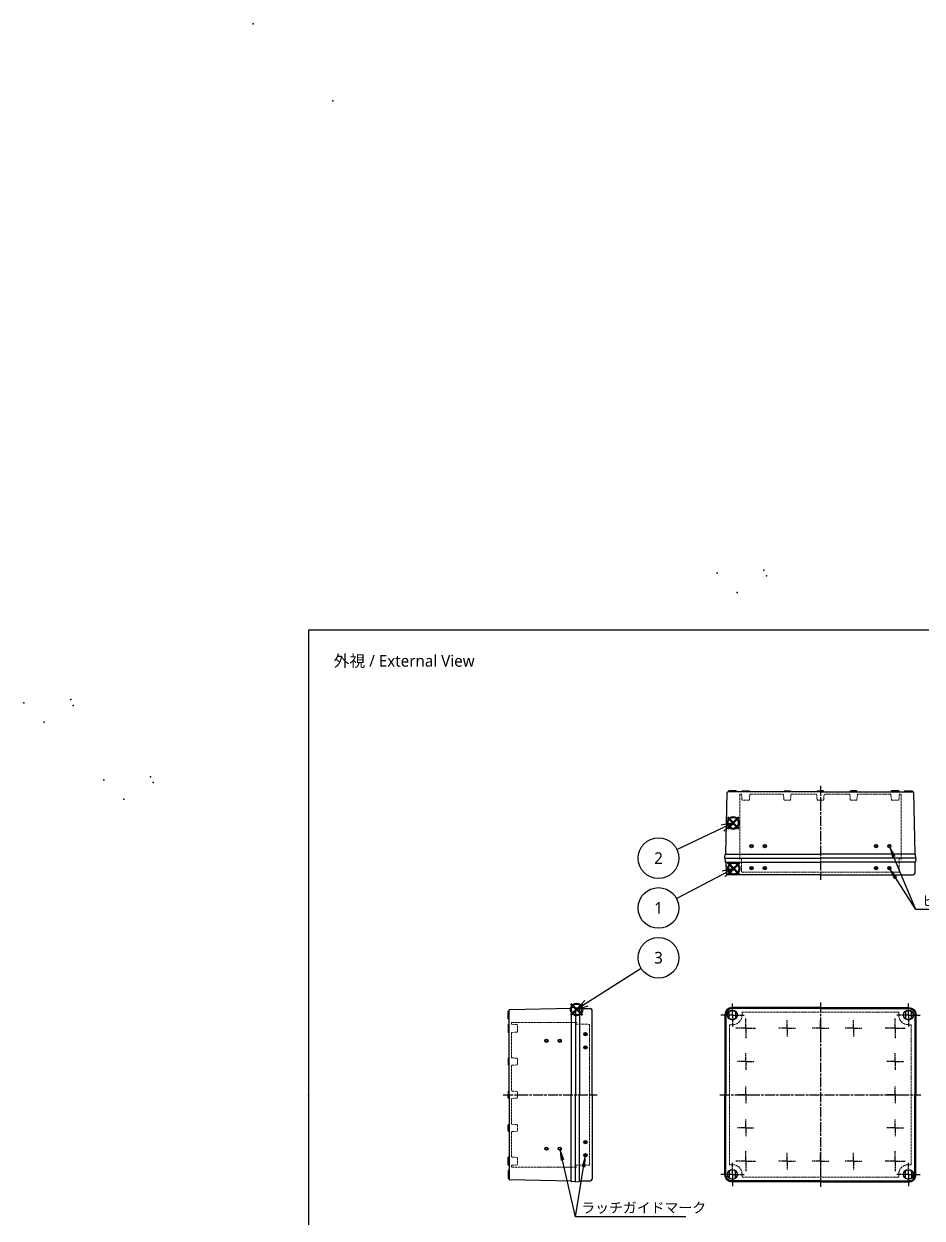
# Model space of a CAD drawing. Header units: millimetres. Extents: x -343 to 4465, y -1120 to 2065.
# Drawn here: x -343 to 739, y 412 to 1850 of the extents above; entities that cross this region are included whole.
import ezdxf

# ---------------------------------------------------------------- set-up
doc = ezdxf.new("R2010")
doc.units = ezdxf.units.MM
for name, pattern in [('AM_ISO02W050x2', [3.75, 3, -0.75]), ('AM_ISO08W050', [18, 12, -1.5, 3, -1.5]), ('AM_ISO08W050x2', [9, 6, -0.75, 1.5, -0.75])]:
    doc.linetypes.add(name, pattern=pattern)
doc.layers.add('AM_12', color=7, linetype='Continuous', lineweight=50, plot=False)
for name, color, linetype, lineweight in [('AM_5', 3, 'Continuous', 25), ('AM_7', 4, 'AM_ISO08W050', 25), ('ﾄｯﾌﾟｶﾊﾞｰ', 7, 'Continuous', 25), ('ﾄｯﾌﾟｶﾊﾞｰ0', 7, 'AM_ISO02W050x2', 13), ('ﾎﾞﾃﾞｨｰ', 2, 'Continuous', 25), ('ﾎﾞﾃﾞｨｰ0', 2, 'AM_ISO02W050x2', 13)]:
    doc.layers.add(name, color=color, linetype=linetype, lineweight=lineweight)
doc.layers.add('ｶﾞｲﾄﾞﾏｰｸ', color=9, linetype='Continuous')
doc.styles.add('QCADDimTextStyle', font='')
doc.styles.get('QCADDimTextStyle').set_extended_font_data('Noto Sans JP')

# ---------------------------------------------------------------- blocks, each defined once
blk = doc.blocks.new('TK-A3')
for p, q in [((359, 280), (359, 275)), ((359, 275), (403, 275))]:
    blk.add_line(p, q)
blk.add_lwpolyline([(0, 0), (403, 0), (403, 280), (0, 280)], close=True)
at = {"style": 'QCADDimTextStyle'}
for s, p in [('!GENTITLE-MAX', (403, 280)), ('!GENTITLE-LL', (0, 0)), ('!GENTITLE-INSERT', (403, 0))]:
    blk.add_text(s, height=2.5, dxfattribs=at).set_placement(p)
at = {"insert": (402.36, 276.11), "char_height": 2.5, "width": 43.0784, "attachment_point": 9, "style": 'QCADDimTextStyle'}
blk.add_mtext('(文書番号：TY-34)2008.02.08', dxfattribs=at)
blk = doc.blocks.new('*S19')
at = {"layer": 'AM_12', "color": 4}
for p, q in [((505, 825.8), (519, 839.8)), ((505, 839.8), (519, 825.8))]:
    blk.add_line(p, q, dxfattribs=at)
blk.add_circle((512, 832.8), 7, dxfattribs=at)
blk = doc.blocks.new('*S20')
at = {"layer": 'AM_12', "color": 4}
for p, q in [((504.2, 880.8), (518.2, 894.8)), ((504.2, 894.8), (518.2, 880.8))]:
    blk.add_line(p, q, dxfattribs=at)
blk.add_circle((511.2, 887.8), 7, dxfattribs=at)
blk = doc.blocks.new('*S21')
at = {"layer": 'AM_12', "color": 4}
for p, q in [((315.7, 656), (329.7, 670)), ((315.7, 670), (329.7, 656))]:
    blk.add_line(p, q, dxfattribs=at)
blk.add_circle((322.7, 663), 7, dxfattribs=at)
blk = doc.blocks.new('*S24')
at = {"layer": 'ｶﾞｲﾄﾞﾏｰｸ', "color": 3, "linetype": 'Continuous'}
for p, q in [((707, 821.3), (700.4, 831.6)), ((708.3, 822.1), (700.4, 831.6)), ((700.4, 831.6), (705.6, 820.4))]:
    blk.add_line(p, q, dxfattribs=at)
at = {"layer": 'ｶﾞｲﾄﾞﾏｰｸ', "color": 3}
for p, q in [((731.3, 783.3), (707, 821.3)), ((863.3, 783.3), (731.3, 783.3))]:
    blk.add_line(p, q, dxfattribs=at)
at = {"layer": 'ｶﾞｲﾄﾞﾏｰｸ', "color": 2, "insert": (738.3, 786.8), "char_height": 12.25, "attachment_point": 7, "style": 'QCADDimTextStyle'}
blk.add_mtext('ヒンジガイドマーク', dxfattribs=at)
blk = doc.blocks.new('*S25')
at = {"layer": 'ｶﾞｲﾄﾞﾏｰｸ', "color": 3, "linetype": 'Continuous'}
for p, q in [((704.8, 846.6), (700.1, 857.9)), ((706.3, 847.2), (700.1, 857.9)), ((700.1, 857.9), (703.3, 846))]:
    blk.add_line(p, q, dxfattribs=at)
at = {"layer": 'ｶﾞｲﾄﾞﾏｰｸ', "color": 3}
for p, q in [((731.3, 783.3), (704.8, 846.6)), ((738.3, 783.3), (731.3, 783.3))]:
    blk.add_line(p, q, dxfattribs=at)
blk = doc.blocks.new('*S41')
at = {"layer": 'AM_5', "color": 3}
blk.add_line((400.6, 712.2), (334.5, 670.5), dxfattribs=at)
at = {"layer": 'AM_5', "color": 3, "linetype": 'Continuous'}
for p, q in [((332.5, 673.7), (322.7, 663)), ((334.5, 670.5), (322.7, 663)), ((322.7, 663), (336.5, 667.3))]:
    blk.add_line(p, q, dxfattribs=at)
at = {"layer": 'AM_5', "color": 3}
blk.add_circle((421.3, 725.3), 24.5, dxfattribs=at)
at = {"layer": 'AM_5', "color": 7, "insert": (421.3, 725.3), "char_height": 14, "attachment_point": 5, "style": 'QCADDimTextStyle'}
blk.add_mtext('3', dxfattribs=at)
blk = doc.blocks.new('*S42')
at = {"layer": 'AM_5', "color": 3}
blk.add_line((443, 796.6), (499.6, 826.3), dxfattribs=at)
at = {"layer": 'AM_5', "color": 3, "linetype": 'Continuous'}
for p, q in [((512, 832.8), (497.9, 829.6)), ((499.6, 826.3), (512, 832.8)), ((501.3, 823), (512, 832.8))]:
    blk.add_line(p, q, dxfattribs=at)
at = {"layer": 'AM_5', "color": 3}
blk.add_circle((421.3, 785.3), 24.5, dxfattribs=at)
at = {"layer": 'AM_5', "color": 7, "insert": (421.3, 785.3), "char_height": 14, "attachment_point": 5, "style": 'QCADDimTextStyle'}
blk.add_mtext('1', dxfattribs=at)
blk = doc.blocks.new('*S43')
at = {"layer": 'AM_5', "color": 3}
blk.add_line((443.4, 855.7), (498.5, 881.8), dxfattribs=at)
at = {"layer": 'AM_5', "color": 3, "linetype": 'Continuous'}
for p, q in [((511.2, 887.8), (496.9, 885.2)), ((498.5, 881.8), (511.2, 887.8)), ((500.1, 878.4), (511.2, 887.8))]:
    blk.add_line(p, q, dxfattribs=at)
at = {"layer": 'AM_5', "color": 3}
blk.add_circle((421.3, 845.3), 24.5, dxfattribs=at)
at = {"layer": 'AM_5', "color": 7, "insert": (421.3, 845.3), "char_height": 14, "attachment_point": 5, "style": 'QCADDimTextStyle'}
blk.add_mtext('2', dxfattribs=at)
blk = doc.blocks.new('*S44')
at = {"layer": 'ｶﾞｲﾄﾞﾏｰｸ', "color": 3, "linetype": 'Continuous'}
for p, q in [((305.5, 481.4), (302.8, 493.3)), ((307.1, 481.7), (302.8, 493.3)), ((302.8, 493.3), (303.9, 481))]:
    blk.add_line(p, q, dxfattribs=at)
at = {"layer": 'ｶﾞｲﾄﾞﾏｰｸ', "color": 3}
for p, q in [((321.3, 413.3), (305.5, 481.4)), ((454.1, 413.3), (321.3, 413.3))]:
    blk.add_line(p, q, dxfattribs=at)
at = {"layer": 'ｶﾞｲﾄﾞﾏｰｸ', "color": 2, "insert": (328.3, 416.8), "char_height": 12.25, "attachment_point": 7, "style": 'QCADDimTextStyle'}
blk.add_mtext('ラッチガイドマーク', dxfattribs=at)
blk = doc.blocks.new('*S45')
at = {"layer": 'ｶﾞｲﾄﾞﾏｰｸ', "color": 3, "linetype": 'Continuous'}
for p, q in [((333, 485.3), (329.4, 473.5)), ((331, 473.2), (333, 485.3)), ((332.6, 472.9), (333, 485.3))]:
    blk.add_line(p, q, dxfattribs=at)
at = {"layer": 'ｶﾞｲﾄﾞﾏｰｸ', "color": 3}
for p, q in [((321.3, 413.3), (331, 473.2)), ((328.3, 413.3), (321.3, 413.3))]:
    blk.add_line(p, q, dxfattribs=at)

msp = doc.modelspace()

# ---------------------------------------------------------------- hatches: boundary and pattern name
at = {"layer": 'ｶﾞｲﾄﾞﾏｰｸ', "transparency": 33554687}
h = msp.add_hatch(color=2, dxfattribs=at)
edge = h.paths.add_edge_path(flags=0)
edge.add_arc((533.3, 859.8), 2, 281.4592, 564.0857)
edge.add_arc((533.3, 859.8), 2, 204.0857, 281.4592)
edge = h.paths.add_edge_path(flags=0)
edge.add_arc((533.3, 859.8), 1.25, -155.9143, 101.4592, ccw=False)
edge.add_arc((533.3, 859.8), 1.25, 101.4592, 204.0857, ccw=False)
h = msp.add_hatch(color=2, dxfattribs=at)
edge = h.paths.add_edge_path(flags=0)
edge.add_arc((549.3, 859.8), 2, 281.4592, 574.9613)
edge.add_arc((549.3, 859.8), 2, 214.9613, 281.4592)
edge = h.paths.add_edge_path(flags=0)
edge.add_arc((549.3, 859.8), 1.25, -145.0387, 101.4592, ccw=False)
edge.add_arc((549.3, 859.8), 1.25, 101.4592, 214.9613, ccw=False)
h = msp.add_hatch(color=2, dxfattribs=at)
edge = h.paths.add_edge_path(flags=0)
edge.add_arc((683.3, 859.8), 2, -34.9613, 258.5408, ccw=False)
edge.add_arc((683.3, 859.8), 2, 258.5408, 325.0387, ccw=False)
edge = h.paths.add_edge_path(flags=0)
edge.add_arc((683.3, 859.8), 1.25, 78.5408, 325.0387)
edge.add_arc((683.3, 859.8), 1.25, 325.0387, 438.5408)
h = msp.add_hatch(color=2, dxfattribs=at)
edge = h.paths.add_edge_path(flags=0)
edge.add_arc((699.3, 859.8), 2, -24.0857, 258.5408, ccw=False)
edge.add_arc((699.3, 859.8), 2, 258.5408, 335.9143, ccw=False)
edge = h.paths.add_edge_path(flags=0)
edge.add_arc((699.3, 859.8), 1.25, 78.5408, 335.9143)
edge.add_arc((699.3, 859.8), 1.25, 335.9143, 438.5408)
h = msp.add_hatch(color=256, dxfattribs=at)
edge = h.paths.add_edge_path(flags=0)
edge.add_arc((533.3, 833.3), 2, 11.4592, 225.954)
edge.add_arc((533.3, 833.3), 2, 225.954, 371.4592)
edge = h.paths.add_edge_path(flags=0)
edge.add_arc((533.3, 833.3), 1, -134.046, 191.4592, ccw=False)
edge.add_arc((533.3, 833.3), 1, 191.4592, 225.954, ccw=False)
h = msp.add_hatch(color=256, dxfattribs=at)
edge = h.paths.add_edge_path(flags=0)
edge.add_arc((549.3, 833.3), 2, 11.4592, 225.954)
edge.add_arc((549.3, 833.3), 2, 225.954, 371.4592)
edge = h.paths.add_edge_path(flags=0)
edge.add_arc((549.3, 833.3), 1, -134.046, 191.4592, ccw=False)
edge.add_arc((549.3, 833.3), 1, 191.4592, 225.954, ccw=False)
h = msp.add_hatch(color=256, dxfattribs=at)
edge = h.paths.add_edge_path(flags=0)
edge.add_arc((683.3, 833.3), 2, -45.954, 168.5408, ccw=False)
edge.add_arc((683.3, 833.3), 2, 168.5408, 314.046, ccw=False)
edge = h.paths.add_edge_path(flags=0)
edge.add_arc((683.3, 833.3), 1, 348.5408, 674.046)
edge.add_arc((683.3, 833.3), 1, 314.046, 348.5408)
h = msp.add_hatch(color=256, dxfattribs=at)
edge = h.paths.add_edge_path(flags=0)
edge.add_arc((699.3, 833.3), 2, -45.954, 168.5408, ccw=False)
edge.add_arc((699.3, 833.3), 2, 168.5408, 314.046, ccw=False)
edge = h.paths.add_edge_path(flags=0)
edge.add_arc((699.3, 833.3), 1, 348.5408, 674.046)
edge.add_arc((699.3, 833.3), 1, 314.046, 348.5408)
h = msp.add_hatch(color=256, dxfattribs=at)
edge = h.paths.add_edge_path(flags=0)
edge.add_arc((333.3, 633.3), 2, 44.046, 258.5408, ccw=False)
edge.add_arc((333.3, 633.3), 2, -101.4592, 44.046, ccw=False)
edge = h.paths.add_edge_path(flags=0)
edge.add_arc((333.3, 633.3), 1, 78.5408, 404.046)
edge.add_arc((333.3, 633.3), 1, 44.046, 78.5408)
h = msp.add_hatch(color=2, dxfattribs=at)
edge = h.paths.add_edge_path(flags=0)
edge.add_arc((286.3, 625.3), 2, 101.4592, 394.9613)
edge.add_arc((286.3, 625.3), 2, 34.9613, 101.4592)
edge = h.paths.add_edge_path(flags=0)
edge.add_arc((286.3, 625.3), 1.25, 34.9613, 281.4592, ccw=False)
edge.add_arc((286.3, 625.3), 1.25, -78.5408, 34.9613, ccw=False)
h = msp.add_hatch(color=2, dxfattribs=at)
edge = h.paths.add_edge_path(flags=0)
edge.add_arc((302.3, 625.3), 2, 101.4592, 384.0857)
edge.add_arc((302.3, 625.3), 2, 24.0857, 101.4592)
edge = h.paths.add_edge_path(flags=0)
edge.add_arc((302.3, 625.3), 1.25, 24.0857, 281.4592, ccw=False)
edge.add_arc((302.3, 625.3), 1.25, -78.5408, 24.0857, ccw=False)
h = msp.add_hatch(color=256, dxfattribs=at)
edge = h.paths.add_edge_path(flags=0)
edge.add_arc((333.3, 617.3), 2, 44.046, 258.5408, ccw=False)
edge.add_arc((333.3, 617.3), 2, -101.4592, 44.046, ccw=False)
edge = h.paths.add_edge_path(flags=0)
edge.add_arc((333.3, 617.3), 1, 78.5408, 404.046)
edge.add_arc((333.3, 617.3), 1, 44.046, 78.5408)
h = msp.add_hatch(color=256, dxfattribs=at)
edge = h.paths.add_edge_path(flags=0)
edge.add_arc((333.3, 503.3), 2, 101.4592, 315.954)
edge.add_arc((333.3, 503.3), 2, 315.954, 461.4592)
edge = h.paths.add_edge_path(flags=0)
edge.add_arc((333.3, 503.3), 1, -44.046, 281.4592, ccw=False)
edge.add_arc((333.3, 503.3), 1, 281.4592, 315.954, ccw=False)
h = msp.add_hatch(color=2, dxfattribs=at)
edge = h.paths.add_edge_path(flags=0)
edge.add_arc((286.3, 495.3), 2, -34.9613, 258.5408, ccw=False)
edge.add_arc((286.3, 495.3), 2, 258.5408, 325.0387, ccw=False)
edge = h.paths.add_edge_path(flags=0)
edge.add_arc((286.3, 495.3), 1.25, 78.5408, 325.0387)
edge.add_arc((286.3, 495.3), 1.25, 325.0387, 438.5408)
h = msp.add_hatch(color=2, dxfattribs=at)
edge = h.paths.add_edge_path(flags=0)
edge.add_arc((302.3, 495.3), 2, -24.0857, 258.5408, ccw=False)
edge.add_arc((302.3, 495.3), 2, 258.5408, 335.9143, ccw=False)
edge = h.paths.add_edge_path(flags=0)
edge.add_arc((302.3, 495.3), 1.25, 78.5408, 335.9143)
edge.add_arc((302.3, 495.3), 1.25, 335.9143, 438.5408)
h = msp.add_hatch(color=256, dxfattribs=at)
edge = h.paths.add_edge_path(flags=0)
edge.add_arc((333.3, 487.3), 2, 101.4592, 315.954)
edge.add_arc((333.3, 487.3), 2, 315.954, 461.4592)
edge = h.paths.add_edge_path(flags=0)
edge.add_arc((333.3, 487.3), 1, -44.046, 281.4592, ccw=False)
edge.add_arc((333.3, 487.3), 1, 281.4592, 315.954, ccw=False)

# ---------------------------------------------------------------- linework, layer by layer
for p in [(-66.9, 1850.5), (29.3, 1757.6), (491.8, 1188.6), (548.1, 1192.4), (551.2, 1185.3), (516.2, 1165.3), (-286.6, 1036.3), (-342.9, 1032.6), (-283.5, 1029.3), (-318.5, 1009.3), (-246.8, 939.8), (-190.4, 943.5), (-187.4, 936.5), (-222.4, 916.5), (0, 560)]:
    msp.add_point(p)
at = {"layer": 'AM_7'}
for p, q in [((616.3, 932.3), (616.3, 819.3)), ((616.3, 671.3), (616.3, 449.3)), ((234.3, 560.3), (347.3, 560.3)), ((495.3, 560.3), (737.3, 560.3))]:
    msp.add_line(p, q, dxfattribs=at)
at = {"layer": 'AM_7', "linetype": 'AM_ISO08W050x2'}
for p, q in [((510.3, 656.3), (510.3, 670.3)), ((722.3, 656.3), (722.3, 670.3)), ((510.3, 656.3), (496.3, 656.3)), ((510.3, 656.3), (524.3, 656.3)), ((510.3, 656.3), (510.3, 642.3)), ((526.3, 640.3), (526.3, 652.3)), ((576.3, 640.3), (576.3, 650.3)), ((616.3, 640.3), (616.3, 650.3)), ((656.3, 640.3), (656.3, 650.3)), ((706.3, 640.3), (706.3, 652.3)), ((722.3, 656.3), (708.3, 656.3)), ((722.3, 656.3), (736.3, 656.3)), ((722.3, 656.3), (722.3, 642.3)), ((526.3, 640.3), (514.3, 640.3)), ((526.3, 640.3), (526.3, 628.3)), ((526.3, 640.3), (538.3, 640.3)), ((576.3, 640.3), (566.3, 640.3)), ((576.3, 640.3), (576.3, 630.3)), ((576.3, 640.3), (586.3, 640.3)), ((616.3, 640.3), (606.3, 640.3)), ((616.3, 640.3), (626.3, 640.3)), ((616.3, 640.3), (616.3, 630.3)), ((656.3, 640.3), (646.3, 640.3)), ((656.3, 640.3), (666.3, 640.3)), ((656.3, 640.3), (656.3, 630.3)), ((706.3, 640.3), (694.3, 640.3)), ((706.3, 640.3), (718.3, 640.3)), ((706.3, 640.3), (706.3, 628.3)), ((526.3, 600.3), (526.3, 610.3)), ((706.3, 600.3), (706.3, 610.3)), ((526.3, 600.3), (516.3, 600.3)), ((526.3, 600.3), (526.3, 590.3)), ((526.3, 600.3), (536.3, 600.3)), ((706.3, 600.3), (696.3, 600.3)), ((706.3, 600.3), (716.3, 600.3)), ((706.3, 600.3), (706.3, 590.3)), ((526.3, 560.3), (526.3, 570.3)), ((706.3, 560.3), (706.3, 570.3)), ((526.3, 560.3), (516.3, 560.3)), ((526.3, 560.3), (526.3, 550.3)), ((526.3, 560.3), (536.3, 560.3)), ((706.3, 560.3), (696.3, 560.3)), ((706.3, 560.3), (716.3, 560.3)), ((706.3, 560.3), (706.3, 550.3)), ((526.3, 520.3), (516.3, 520.3)), ((526.3, 520.3), (526.3, 530.3)), ((526.3, 520.3), (526.3, 510.3)), ((526.3, 520.3), (536.3, 520.3)), ((706.3, 520.3), (696.3, 520.3)), ((706.3, 520.3), (706.3, 530.3)), ((706.3, 520.3), (716.3, 520.3)), ((706.3, 520.3), (706.3, 510.3)), ((526.3, 480.3), (526.3, 492.3)), ((576.3, 480.3), (576.3, 490.3)), ((616.3, 480.3), (616.3, 490.3)), ((656.3, 480.3), (656.3, 490.3)), ((706.3, 480.3), (706.3, 492.3)), ((510.3, 464.3), (510.3, 478.3)), ((526.3, 480.3), (514.3, 480.3)), ((526.3, 480.3), (526.3, 468.3)), ((526.3, 480.3), (538.3, 480.3)), ((576.3, 480.3), (566.3, 480.3)), ((576.3, 480.3), (576.3, 470.3)), ((576.3, 480.3), (586.3, 480.3)), ((616.3, 480.3), (606.3, 480.3)), ((616.3, 480.3), (626.3, 480.3)), ((616.3, 480.3), (616.3, 470.3)), ((656.3, 480.3), (646.3, 480.3)), ((656.3, 480.3), (666.3, 480.3)), ((656.3, 480.3), (656.3, 470.3)), ((706.3, 480.3), (694.3, 480.3)), ((706.3, 480.3), (718.3, 480.3)), ((706.3, 480.3), (706.3, 468.3)), ((722.3, 464.3), (722.3, 478.3)), ((510.3, 464.3), (496.3, 464.3)), ((510.3, 464.3), (524.3, 464.3)), ((510.3, 464.3), (510.3, 450.3)), ((722.3, 464.3), (708.3, 464.3)), ((722.3, 464.3), (722.3, 450.3)), ((722.3, 464.3), (736.3, 464.3))]:
    msp.add_line(p, q, dxfattribs=at)
at = {"layer": 'ｶﾞｲﾄﾞﾏｰｸ'}
for centre, radius in [((533.3, 859.8), 2), ((533.3, 859.8), 1.25), ((549.3, 859.8), 2), ((549.3, 859.8), 1.25), ((683.3, 859.8), 2), ((683.3, 859.8), 1.25), ((699.3, 859.8), 2), ((699.3, 859.8), 1.25), ((533.3, 833.3), 2), ((549.3, 833.3), 2), ((683.3, 833.3), 2), ((699.3, 833.3), 2), ((533.3, 833.3), 1), ((549.3, 833.3), 1), ((683.3, 833.3), 1), ((699.3, 833.3), 1), ((333.3, 633.3), 2), ((333.3, 633.3), 1), ((286.3, 625.3), 2), ((286.3, 625.3), 1.25), ((302.3, 625.3), 2), ((302.3, 625.3), 1.25), ((333.3, 617.3), 2), ((333.3, 617.3), 1), ((333.3, 503.3), 2), ((333.3, 503.3), 1), ((286.3, 495.3), 2), ((286.3, 495.3), 1.25), ((302.3, 495.3), 2), ((302.3, 495.3), 1.25), ((333.3, 487.3), 2), ((333.3, 487.3), 1)]:
    msp.add_circle(centre, radius, dxfattribs=at)
at = {"layer": 'ﾄｯﾌﾟｶﾊﾞｰ'}
for p, q in [((501.3, 845.3), (616.3, 845.3)), ((501.3, 845.3), (501.7, 840.7)), ((502.2, 840.3), (616.3, 840.3)), ((502.5, 840.3), (502.6, 827.2)), ((731.3, 845.3), (616.3, 845.3)), ((730.4, 840.3), (616.3, 840.3)), ((730.1, 840.3), (730, 827.2)), ((731.3, 845.3), (730.9, 840.7)), ((616.3, 825.3), (504.6, 825.3)), ((616.3, 825.3), (728, 825.3)), ((321.3, 665.3), (321.3, 560.3)), ((321.3, 665.3), (325.8, 664.9)), ((326.3, 664.4), (326.3, 560.3)), ((326.3, 664.1), (339.3, 664)), ((341.3, 560.3), (341.3, 662)), ((506.6, 652.6), (506.6, 659.9)), ((514.1, 659.9), (514.1, 652.6)), ((718.6, 659.9), (718.6, 652.6)), ((726.1, 652.6), (726.1, 659.9)), ((321.3, 455.3), (321.3, 560.3)), ((326.3, 456.2), (326.3, 560.3)), ((341.3, 560.3), (341.3, 458.6)), ((506.6, 467.9), (506.6, 460.6)), ((514.1, 460.6), (514.1, 467.9)), ((718.6, 460.6), (718.6, 467.9)), ((726.1, 467.9), (726.1, 460.6)), ((321.3, 455.3), (325.8, 455.7)), ((326.3, 456.5), (339.3, 456.6))]:
    msp.add_line(p, q, dxfattribs=at)
for points in [[(616.3, 665.3), (509.8, 665.3, 0.414214), (501.3, 656.8), (501.3, 560.3)], [(616.3, 665.1), (509.8, 665.1, 0.414214), (501.5, 656.8), (501.5, 560.3)], [(616.3, 664.3), (509.8, 664.3, 0.414214), (502.3, 656.8), (502.3, 560.3)], [(616.3, 664.1), (509.8, 664.1, 0.414214), (502.5, 656.8), (502.5, 560.3)], [(616.3, 665.3), (722.8, 665.3, -0.414214), (731.3, 656.8), (731.3, 560.3)], [(616.3, 665.1), (722.8, 665.1, -0.414214), (731.1, 656.8), (731.1, 560.3)], [(616.3, 664.3), (722.8, 664.3, -0.414214), (730.3, 656.8), (730.3, 560.3)], [(616.3, 664.1), (722.8, 664.1, -0.414214), (730.1, 656.8), (730.1, 560.3)], [(616.3, 455.3), (509.8, 455.3, -0.414214), (501.3, 463.8), (501.3, 560.3)], [(616.3, 455.4), (509.8, 455.4, -0.414214), (501.5, 463.8), (501.5, 560.3)], [(616.3, 456.3), (509.8, 456.3, -0.414214), (502.3, 463.8), (502.3, 560.3)], [(616.3, 456.4), (509.8, 456.4, -0.414214), (502.5, 463.8), (502.5, 560.3)], [(616.3, 455.3), (722.8, 455.3, 0.414214), (731.3, 463.8), (731.3, 560.3)], [(616.3, 455.4), (722.8, 455.4, 0.414214), (731.1, 463.8), (731.1, 560.3)], [(616.3, 456.3), (722.8, 456.3, 0.414214), (730.3, 463.8), (730.3, 560.3)], [(616.3, 456.4), (722.8, 456.4, 0.414214), (730.1, 463.8), (730.1, 560.3)]]:
    msp.add_lwpolyline(points, format="xyb", dxfattribs=at)
for centre, radius in [((510.3, 656.3), 6), ((510.3, 656.3), 5.9), ((722.3, 656.3), 6), ((722.3, 656.3), 5.9), ((510.3, 464.3), 6), ((510.3, 464.3), 5.9), ((722.3, 464.3), 6), ((722.3, 464.3), 5.9)]:
    msp.add_circle(centre, radius, dxfattribs=at)
for centre, radius, start, end in [((502.2, 840.8), 0.5, 185.0796, 270), ((730.4, 840.8), 0.5, 270, 354.9204), ((504.6, 827.3), 2, 180.4339, 270), ((728, 827.3), 2, 270, 359.5661), ((325.8, 664.4), 0.5, 0, 84.9204), ((339.3, 662), 2, 0, 89.5661), ((510.3, 656.3), 5.25, 44.4153, 135.5847), ((510.3, 656.3), 5.25, 224.4153, 315.5847), ((722.3, 656.3), 5.25, 44.4153, 135.5847), ((722.3, 656.3), 5.25, 224.4153, 315.5847), ((510.3, 464.3), 5.25, 44.4153, 135.5847), ((510.3, 464.3), 5.25, 224.4153, 315.5847), ((722.3, 464.3), 5.25, 44.4153, 135.5847), ((722.3, 464.3), 5.25, 224.4153, 315.5847), ((325.8, 456.2), 0.5, 275.0796, 0), ((339.3, 458.6), 2, 270.4339, 0)]:
    msp.add_arc(centre, radius, start, end, dxfattribs=at)
at = {"layer": 'ﾄｯﾌﾟｶﾊﾞｰ0'}
for p, q in [((521.3, 845.3), (521.4, 829)), ((711.3, 845.3), (711.2, 829)), ((521.9, 828.5), (616.3, 828.5)), ((710.7, 828.5), (616.3, 828.5)), ((521.9, 659.6), (616.3, 659.6)), ((521.9, 655.8), (521.9, 659.6)), ((710.7, 659.6), (616.3, 659.6)), ((710.7, 655.8), (710.7, 659.6)), ((321.3, 645.3), (337.6, 645.1)), ((338.1, 644.6), (338.1, 560.3)), ((506.9, 644.6), (506.9, 560.3)), ((506.9, 644.6), (510.8, 644.6)), ((725.7, 644.6), (721.8, 644.6)), ((725.7, 644.6), (725.7, 560.3)), ((338.1, 475.9), (338.1, 560.3)), ((506.9, 475.9), (506.9, 560.3)), ((725.7, 475.9), (725.7, 560.3)), ((321.3, 475.3), (337.6, 475.4)), ((506.9, 475.9), (510.8, 475.9)), ((725.7, 475.9), (721.8, 475.9)), ((521.9, 464.8), (521.9, 460.9)), ((521.9, 460.9), (616.3, 460.9)), ((710.7, 460.9), (616.3, 460.9)), ((710.7, 464.8), (710.7, 460.9))]:
    msp.add_line(p, q, dxfattribs=at)
for centre, radius, start, end in [((521.9, 829), 0.5, 180.4339, 270), ((710.7, 829), 0.5, 270, 359.5661), ((510.8, 655.8), 11.1, 270, 0), ((721.8, 655.8), 11.1, 180, 270), ((337.6, 644.6), 0.5, 0, 89.5661), ((337.6, 475.9), 0.5, 270.4339, 0), ((510.8, 464.8), 11.1, 0, 90), ((721.8, 464.8), 11.1, 90, 180)]:
    msp.add_arc(centre, radius, start, end, dxfattribs=at)
at = {"layer": 'ﾎﾞﾃﾞｨｰ'}
for p, q in [((502.3, 850.3), (503.9, 924.3)), ((616.3, 925.3), (504.9, 925.3)), ((505.4, 925.3), (505.4, 925.8)), ((514.7, 926.3), (505.9, 926.3)), ((515.2, 925.3), (515.2, 925.8)), ((521.4, 925.8), (521.4, 925.3)), ((521.9, 926.3), (530.7, 926.3)), ((531.2, 925.8), (531.2, 925.3)), ((572.3, 925.3), (572.3, 925.8)), ((572.8, 926.3), (579.8, 926.3)), ((580.3, 925.8), (580.3, 925.3)), ((612.3, 925.3), (612.3, 925.8)), ((612.8, 926.3), (616.3, 926.3)), ((619.8, 926.3), (616.3, 926.3)), ((616.3, 925.3), (727.7, 925.3)), ((620.3, 925.3), (620.3, 925.8)), ((652.3, 925.8), (652.3, 925.3)), ((659.8, 926.3), (652.8, 926.3)), ((660.3, 925.3), (660.3, 925.8)), ((701.4, 925.8), (701.4, 925.3)), ((710.7, 926.3), (701.9, 926.3)), ((711.2, 925.8), (711.2, 925.3)), ((717.4, 925.3), (717.4, 925.8)), ((717.9, 926.3), (726.7, 926.3)), ((727.2, 925.3), (727.2, 925.8)), ((730.3, 850.3), (728.7, 924.3)), ((501.3, 845.3), (501.6, 849.8)), ((502.1, 850.3), (616.3, 850.3)), ((730.5, 850.3), (616.3, 850.3)), ((731.3, 845.3), (731, 849.8)), ((501.3, 845.3), (616.3, 845.3)), ((731.3, 845.3), (616.3, 845.3)), ((316.3, 664.3), (242.3, 662.7)), ((316.3, 664.5), (316.3, 560.3)), ((321.3, 665.3), (316.8, 665)), ((321.3, 665.3), (321.3, 560.3)), ((240.3, 651.9), (240.3, 660.7)), ((241.3, 661.2), (240.8, 661.2)), ((241.3, 651.4), (240.8, 651.4)), ((241.3, 560.3), (241.3, 661.7)), ((240.3, 644.7), (240.3, 635.9)), ((240.8, 645.2), (241.3, 645.2)), ((240.8, 635.4), (241.3, 635.4)), ((240.3, 603.8), (240.3, 596.8)), ((241.3, 604.3), (240.8, 604.3)), ((240.8, 596.3), (241.3, 596.3)), ((240.3, 563.8), (240.3, 560.3)), ((241.3, 564.3), (240.8, 564.3)), ((240.3, 556.8), (240.3, 560.3)), ((241.3, 556.3), (240.8, 556.3)), ((241.3, 560.3), (241.3, 458.8)), ((316.3, 456.1), (316.3, 560.3)), ((321.3, 455.3), (321.3, 560.3)), ((240.3, 516.8), (240.3, 523.8)), ((240.8, 524.3), (241.3, 524.3)), ((241.3, 516.3), (240.8, 516.3)), ((240.3, 475.9), (240.3, 484.7)), ((240.8, 485.2), (241.3, 485.2)), ((240.8, 475.4), (241.3, 475.4)), ((240.3, 468.7), (240.3, 459.9)), ((241.3, 469.2), (240.8, 469.2)), ((241.3, 459.4), (240.8, 459.4)), ((316.3, 456.2), (242.3, 457.8)), ((321.3, 455.3), (316.8, 455.6))]:
    msp.add_line(p, q, dxfattribs=at)
for centre, radius, start, end in [((504.9, 924.3), 1, 90, 178.7614), ((505.9, 925.8), 0.5, 90, 180), ((514.7, 925.8), 0.5, 0, 90), ((521.9, 925.8), 0.5, 90, 180), ((530.7, 925.8), 0.5, 0, 90), ((572.8, 925.8), 0.5, 90, 180), ((579.8, 925.8), 0.5, 0, 90), ((612.8, 925.8), 0.5, 90, 180), ((619.8, 925.8), 0.5, 0, 90), ((652.8, 925.8), 0.5, 90, 180), ((659.8, 925.8), 0.5, 0, 90), ((701.9, 925.8), 0.5, 90, 180), ((710.7, 925.8), 0.5, 0, 90), ((717.9, 925.8), 0.5, 90, 180), ((726.7, 925.8), 0.5, 0, 90), ((727.7, 924.3), 1, 1.2386, 90), ((502.1, 849.8), 0.5, 90, 176.1859), ((730.5, 849.8), 0.5, 3.8141, 90), ((242.3, 661.7), 1, 91.2386, 180), ((316.8, 664.5), 0.5, 93.8141, 180), ((240.8, 660.7), 0.5, 90, 180), ((240.8, 651.9), 0.5, 180, 270), ((240.8, 644.7), 0.5, 90, 180), ((240.8, 635.9), 0.5, 180, 270), ((240.8, 603.8), 0.5, 90, 180), ((240.8, 596.8), 0.5, 180, 270), ((240.8, 563.8), 0.5, 90, 180), ((240.8, 556.8), 0.5, 180, 270), ((240.8, 523.8), 0.5, 90, 180), ((240.8, 516.8), 0.5, 180, 270), ((240.8, 484.7), 0.5, 90, 180), ((240.8, 475.9), 0.5, 180, 270), ((240.8, 468.7), 0.5, 90, 180), ((240.8, 459.9), 0.5, 180, 270), ((242.3, 458.8), 1, 180, 268.7614), ((316.8, 456.1), 0.5, 180, 266.1859)]:
    msp.add_arc(centre, radius, start, end, dxfattribs=at)
at = {"layer": 'ﾎﾞﾃﾞｨｰ0'}
for p, q in [((519.2, 921.8), (519.2, 843.3)), ((519.7, 922.3), (520.8, 922.3)), ((521.8, 915.7), (521.3, 921.8)), ((531.3, 921.8), (530.8, 915.7)), ((531.8, 922.3), (571.3, 922.3)), ((572.3, 915.7), (571.8, 921.8)), ((580.8, 921.8), (580.3, 915.7)), ((581.3, 922.3), (611.3, 922.3)), ((612.3, 915.7), (611.8, 921.8)), ((620.3, 915.7), (620.8, 921.8)), ((651.3, 922.3), (621.3, 922.3)), ((651.8, 921.8), (652.3, 915.7)), ((660.3, 915.7), (660.8, 921.8)), ((700.8, 922.3), (661.3, 922.3)), ((701.3, 921.8), (701.8, 915.7)), ((710.8, 915.7), (711.3, 921.8)), ((712.9, 922.3), (711.8, 922.3)), ((713.4, 921.8), (713.4, 843.3)), ((530.3, 915.3), (522.3, 915.3)), ((579.8, 915.3), (572.8, 915.3)), ((616.3, 915.3), (612.8, 915.3)), ((616.3, 915.3), (619.8, 915.3)), ((652.8, 915.3), (659.8, 915.3)), ((702.3, 915.3), (710.3, 915.3)), ((244.3, 646.9), (244.3, 645.7)), ((244.3, 634.8), (244.3, 605.2)), ((244.8, 647.4), (323.3, 647.4)), ((250.8, 644.8), (244.8, 645.2)), ((244.8, 635.3), (250.8, 635.7)), ((251.3, 636.2), (251.3, 644.3)), ((250.8, 604.3), (244.8, 604.7)), ((244.3, 595.3), (244.3, 565.2)), ((244.8, 595.8), (250.8, 596.2)), ((251.3, 596.7), (251.3, 603.8)), ((250.8, 564.3), (244.8, 564.7)), ((251.3, 560.3), (251.3, 563.8)), ((244.3, 525.2), (244.3, 555.3)), ((250.8, 556.2), (244.8, 555.8)), ((251.3, 560.3), (251.3, 556.7)), ((244.8, 524.7), (250.8, 524.3)), ((251.3, 523.8), (251.3, 516.7)), ((244.3, 485.7), (244.3, 515.3)), ((250.8, 516.2), (244.8, 515.8)), ((244.8, 485.2), (250.8, 484.8)), ((250.8, 475.7), (244.8, 475.3)), ((251.3, 484.3), (251.3, 476.2)), ((244.3, 473.7), (244.3, 474.8)), ((244.8, 473.2), (323.3, 473.2))]:
    msp.add_line(p, q, dxfattribs=at)
for centre, start, end in [((519.7, 921.8), 90, 180), ((520.8, 921.8), 4.0856, 90), ((531.8, 921.8), 90, 175.9144), ((571.3, 921.8), 4.0856, 90), ((581.3, 921.8), 90, 175.9144), ((611.3, 921.8), 4.0856, 90), ((621.3, 921.8), 90, 175.9144), ((651.3, 921.8), 4.0856, 90), ((661.3, 921.8), 90, 175.9144), ((700.8, 921.8), 4.0856, 90), ((711.8, 921.8), 90, 175.9144), ((712.9, 921.8), 0, 90), ((522.3, 915.8), 184.0856, 270), ((530.3, 915.8), 270, 355.9144), ((572.8, 915.8), 184.0856, 270), ((579.8, 915.8), 270, 355.9144), ((612.8, 915.8), 184.0856, 270), ((619.8, 915.8), 270, 355.9144), ((652.8, 915.8), 184.0856, 270), ((659.8, 915.8), 270, 355.9144), ((702.3, 915.8), 184.0856, 270), ((710.3, 915.8), 270, 355.9144), ((244.8, 646.9), 90, 180), ((244.8, 645.7), 180, 265.9144), ((244.8, 634.8), 94.0856, 180), ((250.8, 644.3), 0, 85.9144), ((250.8, 636.2), 274.0856, 0), ((244.8, 605.2), 180, 265.9144), ((244.8, 595.3), 94.0856, 180), ((250.8, 603.8), 0, 85.9144), ((250.8, 596.7), 274.0856, 0), ((244.8, 565.2), 180, 265.9144), ((250.8, 563.8), 0, 85.9144), ((244.8, 555.3), 94.0856, 180), ((250.8, 556.7), 274.0856, 0), ((244.8, 525.2), 180, 265.9144), ((250.8, 523.8), 0, 85.9144), ((244.8, 515.3), 94.0856, 180), ((250.8, 516.7), 274.0856, 0), ((244.8, 485.7), 180, 265.9144), ((244.8, 474.8), 94.0856, 180), ((250.8, 484.3), 0, 85.9144), ((250.8, 476.2), 274.0856, 0), ((244.8, 473.7), 180, 270)]:
    msp.add_arc(centre, 0.5, start, end, dxfattribs=at)

# ---------------------------------------------------------------- block references
at = {"lineweight": 0, "xscale": 4, "yscale": 4, "zscale": 4}
msp.add_blockref('TK-A3', (0, 0), dxfattribs=at)
at = {"layer": 'AM_12'}
for name in ['*S20', '*S19', '*S21']:
    msp.add_blockref(name, (0, 0), dxfattribs=at)
at = {"layer": 'AM_5'}
for name in ['*S43', '*S42', '*S41']:
    msp.add_blockref(name, (0, 0), dxfattribs=at)
at = {"layer": 'ｶﾞｲﾄﾞﾏｰｸ', "color": 0}
for name in ['*S25', '*S24', '*S44', '*S45']:
    msp.add_blockref(name, (0, 0), dxfattribs=at)

# ---------------------------------------------------------------- texts
at = {"layer": 'AM_5', "color": 2, "insert": (30, 1090), "char_height": 14, "attachment_point": 1, "style": 'QCADDimTextStyle'}
msp.add_mtext('{\\fNoto Sans JP|b0|i0|c128|p49;\\C0;外視 / External View}', dxfattribs=at)

doc.saveas('drawing.dxf')
